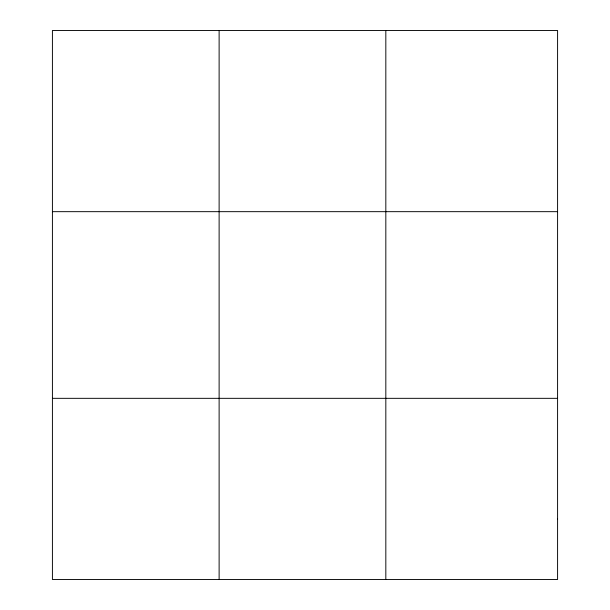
<?xml version="1.0" encoding="UTF-8"?>
<svg xmlns="http://www.w3.org/2000/svg" width="610" height="610" viewBox="0 0 610 610"><rect width="100%" height="100%" fill="white"/><g stroke="black" fill="none" stroke-linecap="round" stroke-linejoin="round"><path stroke-width="0.91" d="M219.12 579.5L219.12 30.5M385.825 579.5L385.825 30.5M52.414 211.67L557.586 211.67M52.414 398.33L557.586 398.33M557.586 519.11L557.586 579.5L52.414 579.5L52.414 30.5L557.586 30.5L557.586 519.11"/></g></svg>
